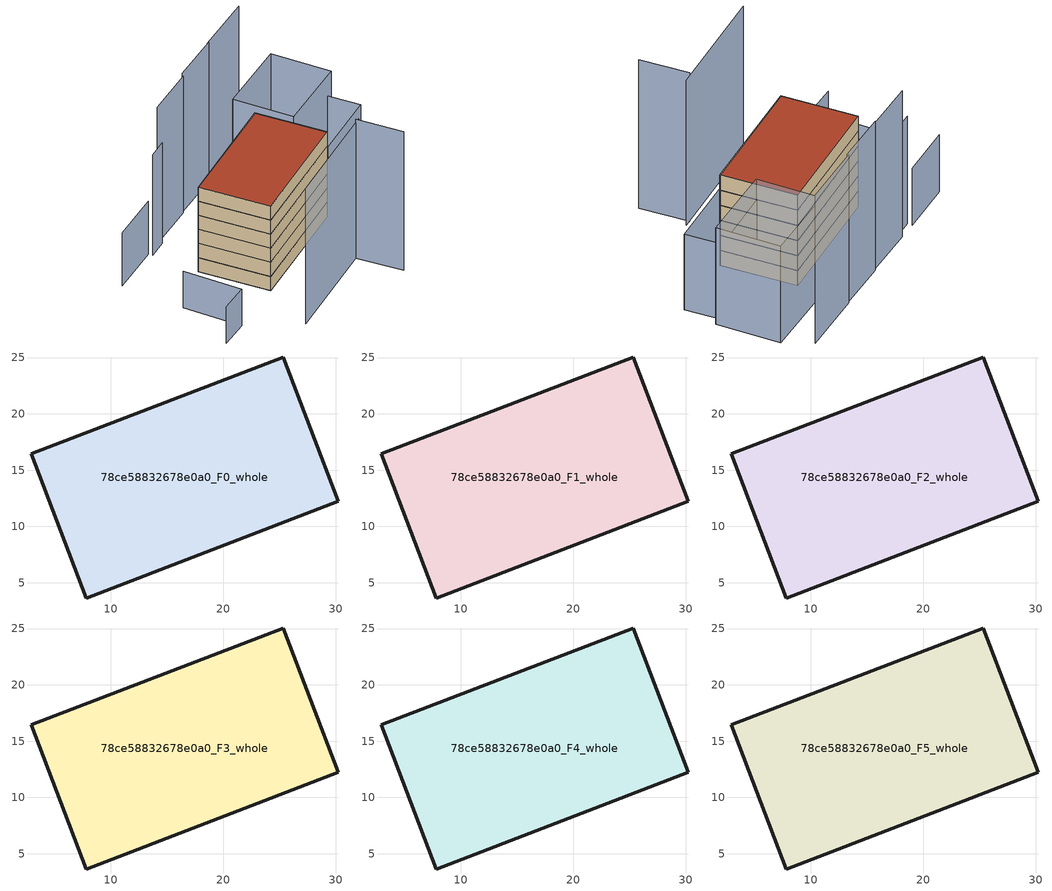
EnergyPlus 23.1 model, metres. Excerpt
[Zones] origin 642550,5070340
78ce58832678e0a0_F0_whole
 floor ground (EU_floor_Construction): 30.23,12.25 25.31,25.05 2.93,16.43 7.84,3.64 z0
 wall outside (EU_wall_Construction): 2.93,16.43 25.31,25.05 30.23,12.25 7.84,3.64 2.93,16.43 z0:3
78ce58832678e0a0_F1_whole
 floor to 78ce58832678e0a0_F0_whole (EU_floor_Construction): 30.23,12.25 25.31,25.05 2.92,16.43 7.84,3.64 z3
 wall outside (EU_wall_Construction): 2.93,16.43 25.31,25.05 30.23,12.25 7.84,3.64 2.93,16.43 z3:6
78ce58832678e0a0_F2_whole
 floor to 78ce58832678e0a0_F1_whole (EU_floor_Construction): 30.23,12.25 25.31,25.05 2.92,16.43 7.84,3.64 z6
 wall outside (EU_wall_Construction): 2.93,16.43 25.31,25.05 30.23,12.25 7.84,3.64 2.93,16.43 z6:9
78ce58832678e0a0_F3_whole
 floor to 78ce58832678e0a0_F2_whole (EU_floor_Construction): 30.23,12.25 25.31,25.05 2.92,16.43 7.84,3.64 z9
 wall outside (EU_wall_Construction): 2.93,16.43 25.31,25.05 30.23,12.25 7.84,3.64 2.93,16.43 z9:12
78ce58832678e0a0_F4_whole
 floor to 78ce58832678e0a0_F3_whole (EU_floor_Construction): 30.23,12.25 25.31,25.05 2.92,16.43 7.84,3.64 z12
 wall outside (EU_wall_Construction): 2.93,16.43 25.31,25.05 30.23,12.25 7.84,3.64 2.93,16.43 z12:15
78ce58832678e0a0_F5_whole
 floor to 78ce58832678e0a0_F4_whole (EU_floor_Construction): 30.23,12.25 25.31,25.05 2.92,16.43 7.84,3.64 z15
 wall outside (EU_wall_Construction): 2.93,16.43 25.31,25.05 30.23,12.25 7.84,3.64 2.93,16.43 z15:18
 roof outside (EU_roof_Construction): 25.31,25.05 30.23,12.25 7.84,3.64 2.93,16.43 z18
shading: 5.32,-7.57 26.26,0.56 z0:28.8; -6.36,10.68 -2.93,-0.18 / -2.93,-0.18 -8.47,-1.93 z0:7.7; 28.37,-8.27 25.1,0.11 z0:29.5; 42.9,16.85 30.16,11.97 / 30.16,11.97 27.74,18.29 / 27.74,18.29 40.47,23.17 / 40.47,23.17 42.9,16.85 z0:15; 28.06,18.37 24.22,29.43 / 24.22,29.43 38.31,34.33 / 38.31,34.33 42.15,23.27 / 42.15,23.27 28.06,18.37 z0:19.2; 0.45,26.19 -9.26,22.69 z0:11.3; 4.47,26.71 0.74,25.36 z0:21.4; 13.42,30.61 3.75,27.29 z0:29; 23.02,34.11 13.36,30.79 z0:29.6; 34.4,38.21 22.76,34.19 z0:29.4
[Building]
EU S2 Campaign: North Axis=0; Terrain=City; Solar Distribution=FullExterior
[Site:Location]
Lyon-Bron: Latitude=45.75; Longitude=5; Time Zone=1; Elevation=198
[SizingPeriod:WeatherFileDays]
AnnualSizingPeriod: Begin Month=1; Begin Day of Month=1; End Month=12; End Day of Month=31; Day of Week for Start Day=Monday; Use Weather File Daylight Saving Period=No; Use Weather File Rain and Snow Indicators=No
[MATERIAL]
EU_InternalMass_Material: Roughness=MediumRough; Thickness=0.1; Conductivity=1; Density=1800; Specific Heat=900; Thermal Absorptance=0.9; Solar Absorptance=0.7; Visible Absorptance=0.7
[MATERIAL:NOMASS] Roughness=MediumRough; Thermal Absorptance=0.9; Solar Absorptance=0.7; Visible Absorptance=0.7
Name | Thermal Resistance
EU_wall_NoMass | 0.776494
EU_roof_NoMass | 0.486893
EU_floor_NoMass | 0.421597
[CONSTRUCTION]
EU_wall_Construction: EU_wall_NoMass
EU_roof_Construction: EU_roof_NoMass
EU_floor_Construction: EU_floor_NoMass
EU_InternalMass_Construction: EU_InternalMass_Material
[ZONE] Type=1; Multiplier=1; Ceiling Height=autocalculate; Floor Area=autocalculate; Part of Total Floor Area=Yes
Name | Volume
78ce58832678e0a0_F0_whole | 986.728
78ce58832678e0a0_F1_whole; 78ce58832678e0a0_F2_whole; 78ce58832678e0a0_F3_whole; 78ce58832678e0a0_F4_whole; 78ce58832678e0a0_F5_whole | 986.729
[INTERNALMASS] Construction=EU_InternalMass_Construction; Surface Area=328.91
Name | Zone or ZoneList
78ce58832678e0a0_F0_whole_EU_InternalMass | 78ce58832678e0a0_F0_whole
78ce58832678e0a0_F1_whole_EU_InternalMass | 78ce58832678e0a0_F1_whole
78ce58832678e0a0_F2_whole_EU_InternalMass | 78ce58832678e0a0_F2_whole
78ce58832678e0a0_F3_whole_EU_InternalMass | 78ce58832678e0a0_F3_whole
78ce58832678e0a0_F4_whole_EU_InternalMass | 78ce58832678e0a0_F4_whole
78ce58832678e0a0_F5_whole_EU_InternalMass | 78ce58832678e0a0_F5_whole
[OTHEREQUIPMENT] Fuel Type=Electricity; Design Level Calculation Method=Watts/Area; Power per Zone Floor Area=1; Fraction Latent=0; Fraction Radiant=0; Fraction Lost=0; Carbon Dioxide Generation Rate=0; EndUse Subcategory=EU_Step8_InternalGains
Name | Zone or ZoneList or Space or SpaceList | Schedule
EU_Step8_InternalGain_78ce58832678e0a0_F0_whole_f000 | 78ce58832678e0a0_F0_whole | EU_Step8_GainSchedule_78ce58832678e0a0_F0_whole_f000
EU_Step8_InternalGain_78ce58832678e0a0_F1_whole_f000 | 78ce58832678e0a0_F1_whole | EU_Step8_GainSchedule_78ce58832678e0a0_F1_whole_f000
EU_Step8_InternalGain_78ce58832678e0a0_F2_whole_f000 | 78ce58832678e0a0_F2_whole | EU_Step8_GainSchedule_78ce58832678e0a0_F2_whole_f000
EU_Step8_InternalGain_78ce58832678e0a0_F3_whole_f000 | 78ce58832678e0a0_F3_whole | EU_Step8_GainSchedule_78ce58832678e0a0_F3_whole_f000
EU_Step8_InternalGain_78ce58832678e0a0_F4_whole_f000 | 78ce58832678e0a0_F4_whole | EU_Step8_GainSchedule_78ce58832678e0a0_F4_whole_f000
EU_Step8_InternalGain_78ce58832678e0a0_F5_whole_f000 | 78ce58832678e0a0_F5_whole | EU_Step8_GainSchedule_78ce58832678e0a0_F5_whole_f000
[ZONEVENTILATION:DESIGNFLOWRATE] Schedule=EU_AlwaysOn; Design Flow Rate Calculation Method=AirChanges/Hour; Air Changes per Hour=0.693814; Ventilation Type=Natural; Fan Pressure Rise=0; Fan Total Efficiency=1; Constant Term Coefficient=1; Temperature Term Coefficient=0; Velocity Term Coefficient=0; Velocity Squared Term Coefficient=0; Minimum Indoor Temperature=-100; Maximum Indoor Temperature=100; Delta Temperature=-100; Minimum Outdoor Temperature=-100; Maximum Outdoor Temperature=100; Maximum Wind Speed=40
Name | Zone or ZoneList or Space or SpaceList
EU_ConstantAir_78ce58832678e0a0_F0_whole | 78ce58832678e0a0_F0_whole
EU_ConstantAir_78ce58832678e0a0_F1_whole | 78ce58832678e0a0_F1_whole
EU_ConstantAir_78ce58832678e0a0_F2_whole | 78ce58832678e0a0_F2_whole
EU_ConstantAir_78ce58832678e0a0_F3_whole | 78ce58832678e0a0_F3_whole
EU_ConstantAir_78ce58832678e0a0_F4_whole | 78ce58832678e0a0_F4_whole
EU_ConstantAir_78ce58832678e0a0_F5_whole | 78ce58832678e0a0_F5_whole
[HVACTEMPLATE:THERMOSTAT] Constant Heating Setpoint=20; Constant Cooling Setpoint=50
EU_HeatOnly_78ce58832678e0a0_F0_whole; EU_HeatOnly_78ce58832678e0a0_F1_whole; EU_HeatOnly_78ce58832678e0a0_F2_whole; EU_HeatOnly_78ce58832678e0a0_F3_whole; EU_HeatOnly_78ce58832678e0a0_F4_whole; EU_HeatOnly_78ce58832678e0a0_F5_whole
[HVACTEMPLATE:ZONE:IDEALLOADSAIRSYSTEM] System Availability Schedule=EU_AlwaysOn; Maximum Heating Supply Air Temperature=50; Minimum Cooling Supply Air Temperature=13; Maximum Heating Supply Air Humidity Ratio=0.0156; Minimum Cooling Supply Air Humidity Ratio=0.0077; Heating Limit=NoLimit; Cooling Limit=NoLimit; Heating Availability Schedule=EU_AlwaysOn; Cooling Availability Schedule=EU_CoolingOff; Dehumidification Control Type=ConstantSensibleHeatRatio; Cooling Sensible Heat Ratio=0.7; Dehumidification Setpoint=60; Humidification Control Type=None; Humidification Setpoint=30; Outdoor Air Method=None; Outdoor Air Flow Rate per Person=0.00944; Outdoor Air Flow Rate per Zone Floor Area=0; Outdoor Air Flow Rate per Zone=0; Demand Controlled Ventilation Type=None; Outdoor Air Economizer Type=NoEconomizer; Heat Recovery Type=None; Sensible Heat Recovery Effectiveness=0.7; Latent Heat Recovery Effectiveness=0.65
Name | Template Thermostat
78ce58832678e0a0_F0_whole | EU_HeatOnly_78ce58832678e0a0_F0_whole
78ce58832678e0a0_F1_whole | EU_HeatOnly_78ce58832678e0a0_F1_whole
78ce58832678e0a0_F2_whole | EU_HeatOnly_78ce58832678e0a0_F2_whole
78ce58832678e0a0_F3_whole | EU_HeatOnly_78ce58832678e0a0_F3_whole
78ce58832678e0a0_F4_whole | EU_HeatOnly_78ce58832678e0a0_F4_whole
78ce58832678e0a0_F5_whole | EU_HeatOnly_78ce58832678e0a0_F5_whole
[SIZING:ZONE] Zone Cooling Design Supply Air Temperature Input Method=SupplyAirTemperature; Zone Cooling Design Supply Air Temperature=13; Zone Heating Design Supply Air Temperature Input Method=SupplyAirTemperature; Zone Heating Design Supply Air Temperature=50; Zone Cooling Design Supply Air Humidity Ratio=0.008; Zone Heating Design Supply Air Humidity Ratio=0.008; Cooling Design Air Flow Method=DesignDay; Cooling Design Air Flow Rate=0; Cooling Minimum Air Flow per Zone Floor Area=0.000762; Cooling Minimum Air Flow=0; Cooling Minimum Air Flow Fraction=0.2; Heating Design Air Flow Method=DesignDay; Heating Design Air Flow Rate=0; Heating Maximum Air Flow per Zone Floor Area=0.002032; Heating Maximum Air Flow=0.141576; Heating Maximum Air Flow Fraction=0.3; Account for Dedicated Outdoor Air System=No; Dedicated Outdoor Air System Control Strategy=NeutralSupplyAir; Dedicated Outdoor Air Low Setpoint Temperature for Design=autosize; Dedicated Outdoor Air High Setpoint Temperature for Design=autosize; Zone Load Sizing Method=Sensible Load Only No Latent Load; Zone Latent Cooling Design Supply Air Humidity Ratio Input Method=HumidityRatioDifference; Zone Cooling Design Supply Air Humidity Ratio Difference=0.005; Zone Latent Heating Design Supply Air Humidity Ratio Input Method=HumidityRatioDifference; Zone Humidification Design Supply Air Humidity Ratio Difference=0.005
78ce58832678e0a0_F0_whole; 78ce58832678e0a0_F1_whole; 78ce58832678e0a0_F2_whole; 78ce58832678e0a0_F3_whole; 78ce58832678e0a0_F4_whole; 78ce58832678e0a0_F5_whole
[SCHEDULE:CONSTANT]
Name | Hourly Value
EU_AlwaysOn | 1
EU_CoolingOff | 0
[SCHEDULE:FILE] Column Number=1; Rows to Skip at Top=0; Number of Hours of Data=8760; Column Separator=Comma; Interpolate to Timestep=No; Minutes per Item=60; Adjust Schedule for Daylight Savings=Yes
Name | File
EU_Step8_GainSchedule_78ce58832678e0a0_F0_whole_f000 | ../../schedules/78ce58832678e0a0/78ce58832678e0a0_F0_whole_f000_gain.csv
EU_Step8_GainSchedule_78ce58832678e0a0_F1_whole_f000 | ../../schedules/78ce58832678e0a0/78ce58832678e0a0_F1_whole_f000_gain.csv
EU_Step8_GainSchedule_78ce58832678e0a0_F2_whole_f000 | ../../schedules/78ce58832678e0a0/78ce58832678e0a0_F2_whole_f000_gain.csv
EU_Step8_GainSchedule_78ce58832678e0a0_F3_whole_f000 | ../../schedules/78ce58832678e0a0/78ce58832678e0a0_F3_whole_f000_gain.csv
EU_Step8_GainSchedule_78ce58832678e0a0_F4_whole_f000 | ../../schedules/78ce58832678e0a0/78ce58832678e0a0_F4_whole_f000_gain.csv
EU_Step8_GainSchedule_78ce58832678e0a0_F5_whole_f000 | ../../schedules/78ce58832678e0a0/78ce58832678e0a0_F5_whole_f000_gain.csv
